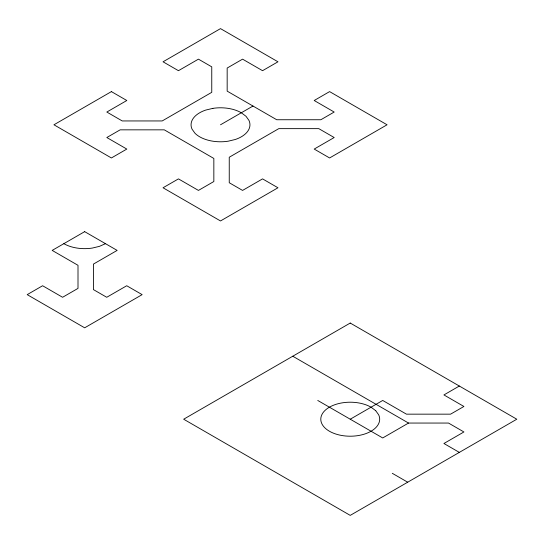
<?xml version="1.0" encoding="UTF-8"?>
<svg xmlns="http://www.w3.org/2000/svg" width="544" height="544" viewBox="0 0 544 544"><rect width="100%" height="100%" fill="white"/><g stroke="black" fill="none" stroke-linecap="round" stroke-linejoin="round"><path stroke-width="0.82" d="M220.504 124.787L252.987 106.039M350.234 419.213L382.718 400.459L406.45 414.161L450.588 414.161L463.916 406.47L443.924 394.93L459.333 386.036M459.333 452.39L443.924 443.496L463.916 431.956L448.508 423.055L408.53 423.055L382.718 437.961L317.757 400.459M105.488 243.671L99.389 246.371L92.283 248.071A29.444 17 0 0 1 63.845 243.671M292.767 356.225L408.53 423.055M392.292 473.307L407.701 482.202M111.404 91.61L53.938 124.787L111.404 157.964L126.813 149.07L106.821 137.53L120.149 129.839L164.288 129.839L213.84 158.447L213.84 181.526L198.438 190.42L178.446 178.881L163.037 187.775L220.504 220.952L277.97 187.775L262.562 178.881L242.576 190.42L229.248 182.73L229.248 157.243L278.8 128.636L318.777 128.636L334.186 137.53L314.201 149.07L329.603 157.964L387.07 124.787L329.603 91.61L314.201 100.504L334.186 112.044L320.858 119.741L276.719 119.741L227.168 91.134L227.168 68.048L242.576 59.153L262.562 70.693L277.97 61.798L220.504 28.621L163.037 61.798L178.446 70.693L198.438 59.153L211.759 66.851L211.759 92.33L162.207 120.945L122.23 120.945L106.821 112.044L126.813 100.504L111.404 91.61M84.667 231.649L52.183 250.403L78.003 265.309L78.003 288.388L62.594 297.282L42.609 285.743L27.2 294.637L84.667 327.814L142.134 294.637L126.725 285.743L106.733 297.282L93.412 289.592L93.412 264.105L117.144 250.403L84.667 231.649M350.234 323.048L183.668 419.213L350.234 515.379L516.8 419.213L350.234 323.048M212.881 108.365L205.782 110.065A29.444 17 0 0 0 192.066 129.186L195.004 133.287A29.444 17 0 0 0 228.126 141.209L235.226 139.509A29.444 17 0 0 0 248.948 120.387L246.004 116.287L241.325 112.764A29.444 17 0 0 0 212.881 108.365M375.734 410.713L371.056 407.191A29.444 17 0 0 0 323.551 412.026A29.444 17 0 0 0 347.67 436.145A29.444 17 0 0 0 378.678 414.814L375.734 410.713"/></g></svg>
